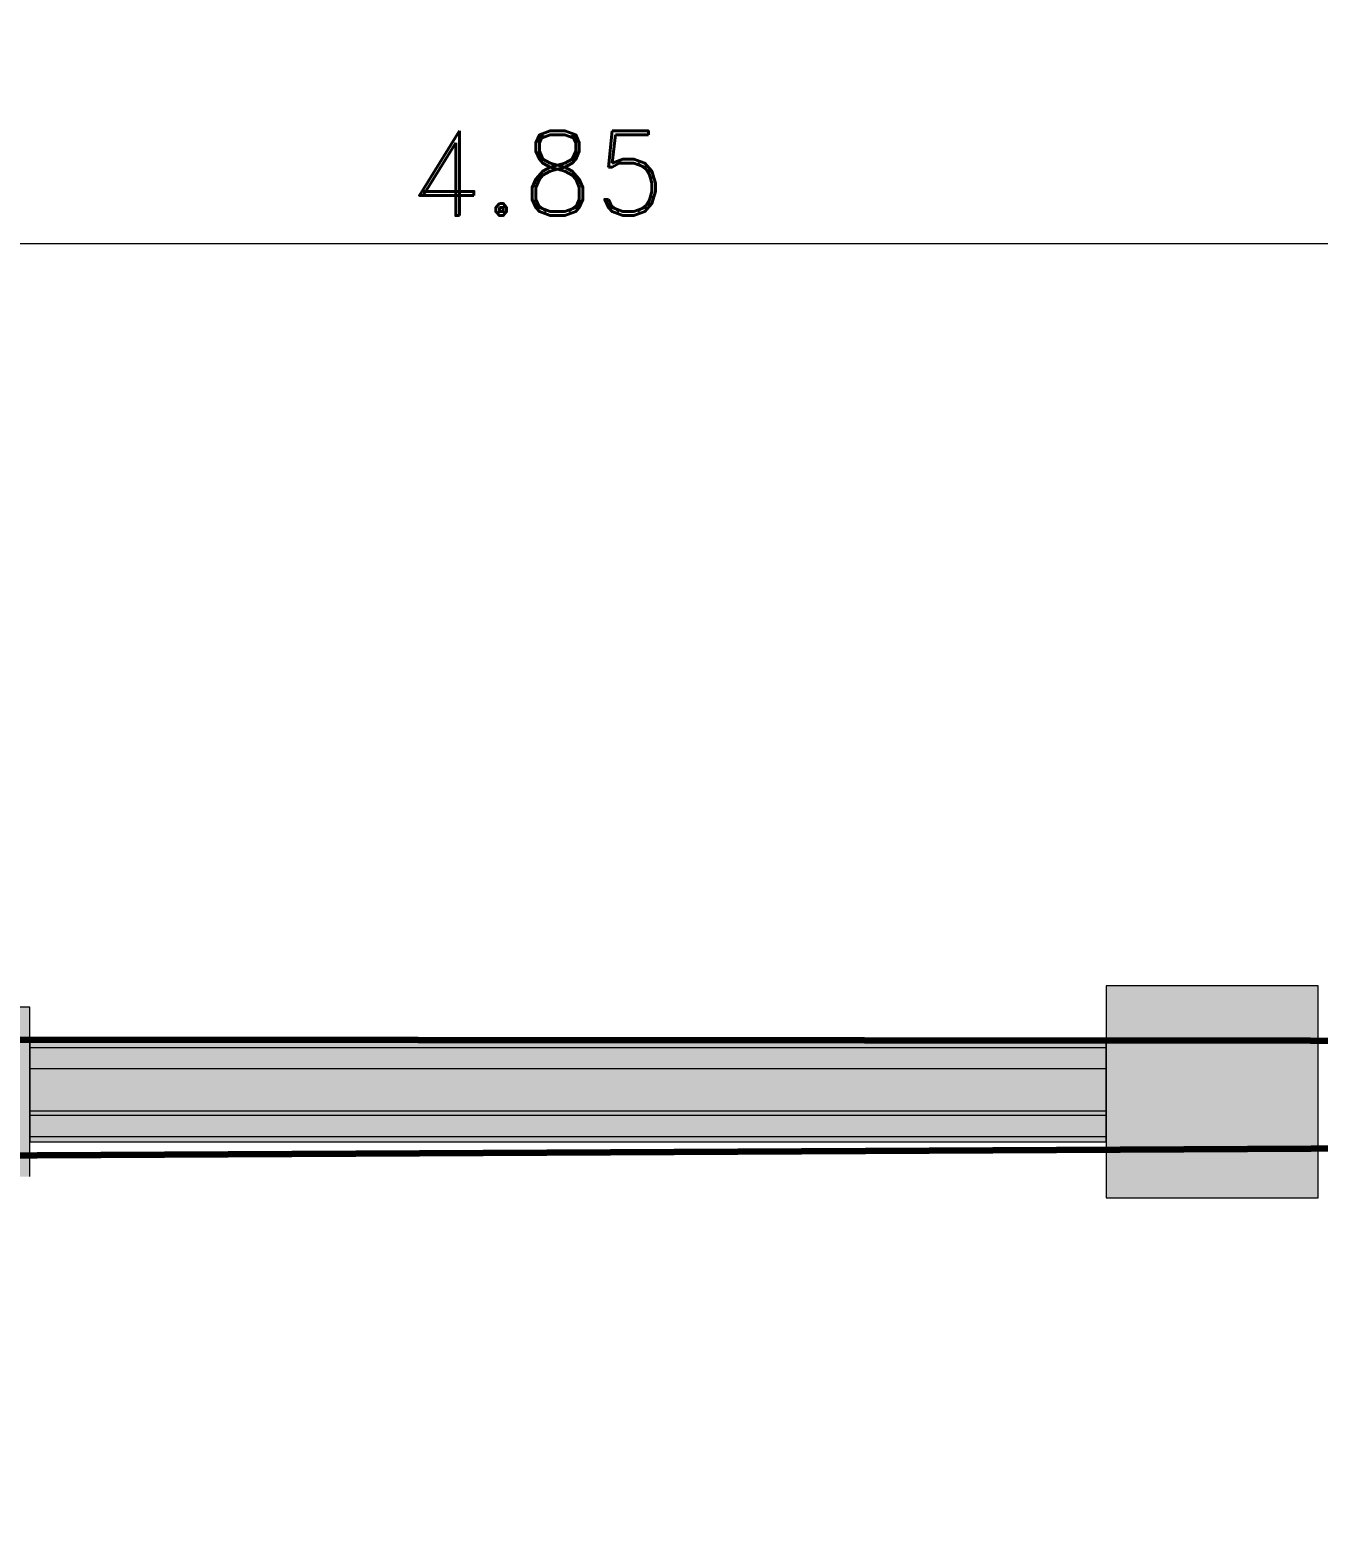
# Model space of a CAD drawing. Header units: metres. Extents: x -227.9 to -140, y 37.9 to 92.1.
# Drawn here: x -179.358 to -176.319, y 70.844 to 74.371 of the extents above; entities that cross this region are included whole.
import ezdxf

# ---------------------------------------------------------------- set-up
doc = ezdxf.new("R2010")
doc.units = ezdxf.units.M
for name, color, linetype, lineweight in [('A-ANNO-DIMS', 7, 'Continuous', 9), ('A-ANNO-DIMS-100', 7, 'Continuous', 9), ('A-WALL', 7, 'Continuous', 5), ('A-WALL-PATT', 7, 'Continuous', 13), ('I-WALL', 7, 'Continuous', 5), ('S-COLS', 7, 'Continuous', 5)]:
    doc.layers.add(name, color=color, linetype=linetype, lineweight=lineweight)
doc.layers.add('Chambre', color=40, linetype='Continuous')
doc.styles.add('RomanD_B', font='', dxfattribs={"height": 0.2})
doc.styles.get('RomanD_B').set_extended_font_data('RomanD', bold=True)
doc.dimstyles.new('LAG-Romans_0_2', dxfattribs={"dimscale": 0.3048, "dimtxt": 0.2007149466318126, "dimasz": 0.4921259842519686, "dimexe": 0.7874015748031497, "dimexo": 0.0625, "dimgap": 0, "dimtad": 1, "dimrnd": 0.01, "dimzin": 0, "dimdsep": 46, "dimtxsty": 'RomanD_B', "dimblk1": 'OBLIQUE', "dimblk2": 'OBLIQUE', "dimsah": 1, "dimcen": 0.09, "dimdle": 0.6561679790026247, "dimazin": 0, "dimtfac": 1, "dimtdec": 4, "dimtix": 1, "dimtmove": 0, "dimatfit": 3, "dimfxl": 0.7874015748031497, "dimfxlon": 1, "dimtvp": 1, "dimtolj": 1, "dimtzin": 0, "dimarcsym": 2})

# ---------------------------------------------------------------- blocks, each defined once
blk = doc.blocks.new('DIMBLOCK79-MUC-LAG-PRO-PLA-ARC-TZN-N02-AG02Ec-Cote')
at = {"layer": 'A-ANNO-DIMS-100', "transparency": 16777216}
for p, q in [((-180.5453821520578, 73.62670550970975), (-180.5453821520578, 74.10670550970976)), ((-175.6971045686375, 74.10670550970976), (-175.6971045686375, 73.62670550970975)), ((-175.6971045686375, 73.86670550970975), (-175.6971045686375, 74.10670550970973)), ((-180.7453821520578, 73.86670550970977), (-175.4971045686375, 73.86670550970977)), ((-180.5453821520578, 73.86670550970975), (-180.5453821520578, 73.62670550970975))]:
    blk.add_line(p, q, dxfattribs=at)
at = {"layer": 'A-ANNO-DIMS-100', "lineweight": 25, "transparency": 16777216}
for p, q in [((-180.5453821520578, 73.86670550970977), (-180.4703821520578, 73.94170550970975)), ((-175.6971045686375, 73.86670550970977), (-175.6221045686375, 73.94170550970975)), ((-180.5453821520578, 73.86670550970977), (-180.6203821520578, 73.79170550970974)), ((-175.6971045686375, 73.86670550970977), (-175.7721045686375, 73.79170550970974))]:
    blk.add_line(p, q, dxfattribs=at)
at = {"layer": 'A-ANNO-DIMS-100', "color": 0, "transparency": 16777216, "insert": (-178.4647747113136, 74.13232385764707), "char_height": 0.2, "width": 0.8244752423183683, "attachment_point": 1, "line_spacing_factor": 1.146391137493237, "style": 'RomanD_B'}
blk.add_mtext('4.85', dxfattribs=at)
blk = doc.blocks.new('_Oblique')
at = {"color": 0, "linetype": 'ByBlock', "lineweight": -2}
blk.add_line((-0.5, -0.5), (0.5, 0.5), dxfattribs=at)

msp = doc.modelspace()

# ---------------------------------------------------------------- hatches: boundary and pattern name
at = {"layer": 'A-WALL-PATT', "lineweight": 5, "true_color": 0xaaaaaa}
msp.add_hatch(color=253, dxfattribs=at).paths.add_polyline_path([(-176.8191323363281, 71.80896842196516), (-176.8191323363281, 71.81896842196517), (-179.3579709494083, 71.8189684219652), (-179.3579709494083, 71.80896842196516), (-179.1398766111269, 71.80896842196516)])
at = {"layer": 'I-WALL', "true_color": 0xaaaaaa}
for points in [[(-176.8191323363281, 71.96896842196514), (-176.8191323363281, 71.98196842196516), (-179.3579709494083, 71.98196842196516), (-179.3579709494083, 71.96896842196514), (-179.1398766111269, 71.96896842196514)], [(-179.3579709494083, 71.91896842196516), (-176.8191323363281, 71.91896842196516), (-176.8191323363281, 71.96896842196514), (-179.3579709494083, 71.96896842196514)], [(-176.8191323363281, 71.81896842196517), (-176.8191323363281, 71.91896842196516), (-179.3579709494083, 71.91896842196516), (-179.3579709494083, 71.8189684219652), (-179.1398766111269, 71.8189684219652)], [(-176.8191323363281, 71.75896842196516), (-176.8191323363281, 71.80896842196516), (-179.3579709494083, 71.80896842196516), (-179.3579709494083, 71.75896842196519), (-179.1398766111269, 71.75896842196519)], [(-176.8191323363281, 71.74596842196516), (-176.8191323363281, 71.75896842196516), (-179.3579709494083, 71.75896842196519), (-179.3579709494083, 71.74596842196517), (-179.1398766111269, 71.74596842196517)]]:
    msp.add_hatch(color=253, dxfattribs=at).paths.add_polyline_path(points)
at = {"layer": 'S-COLS', "true_color": 0x808080}
for points in [[(-176.8191323363278, 71.6139684219652), (-176.3191323363278, 71.61396842196592), (-176.3191323363286, 72.11396842196592), (-176.8191323363285, 72.11396842196524)], [(-179.3579709494085, 71.66396842196542), (-179.357970949408, 72.06396842196538), (-179.7579709494081, 72.06396842196594), (-179.7579709494086, 71.66396842196598)]]:
    msp.add_hatch(color=8, dxfattribs=at).paths.add_polyline_path(points)

# ---------------------------------------------------------------- linework, layer by layer
at = {"layer": 'A-WALL'}
for p, q in [((-179.3579709494081, 71.96896842196506), (-176.8191323363279, 71.96896842196506)), ((-179.3579709494081, 71.91896842196506), (-176.8191323363279, 71.91896842196506)), ((-179.3579709494081, 71.81896842196508), (-176.8191323363279, 71.81896842196508)), ((-179.3579709494081, 71.80896842196506), (-176.8191323363279, 71.80896842196506)), ((-179.3579709494081, 71.75896842196506), (-176.8191323363279, 71.75896842196506))]:
    msp.add_line(p, q, dxfattribs=at)
at = {"layer": 'Chambre', "lineweight": 140}
for points in [[(-181.3794156367609, 75.69053769218313), (-180.6194333337048, 76.45051999523925), (-172.0421356821443, 76.4505199952392), (-172.0421356821443, 72.71508643566288), (-173.1791295176041, 72.71508643566288), (-173.1791295176314, 71.9819684219655), (-180.5481321280728, 71.98796878658773), (-180.5446397078853, 73.62067729622923), (-180.6409579240726, 74.35857856111518), (-180.9066588141057, 75.04468378500638), (-181.3794156367609, 75.69053769218313)], [(-172.0421356821443, 68.18207717355885), (-172.0421356821443, 71.30208274507602), (-173.1661295176568, 71.30208274507602), (-173.1791295176402, 71.74596842196551), (-180.5441254219402, 71.70796878658773), (-180.5441254219209, 68.18752009516788), (-172.0421356821443, 68.18207717355885)]]:
    msp.add_lwpolyline(points, dxfattribs=at)
at = {"layer": 'I-WALL', "lineweight": 13}
for p, q in [((-176.8191323363279, 71.98196842196508), (-179.3579709494081, 71.98196842196508)), ((-179.3579709494081, 71.98196842196508), (-179.3579709494081, 71.74596842196509)), ((-176.8191323363279, 71.74596842196506), (-176.8191323363279, 71.98196842196508)), ((-179.3579709494081, 71.74596842196509), (-176.8191323363279, 71.74596842196506))]:
    msp.add_line(p, q, dxfattribs=at)
at = {"layer": 'S-COLS', "lineweight": 9}
for p, q in [((-176.3191323363284, 72.11396842196585), (-176.8191323363283, 72.11396842196515)), ((-176.8191323363283, 72.11396842196515), (-176.8191323363276, 71.61396842196513)), ((-176.3191323363277, 71.6139684219658), (-176.3191323363284, 72.11396842196585)), ((-179.3579709494078, 72.0639684219653), (-179.7579709494079, 72.06396842196585)), ((-179.3579709494084, 71.6639684219653), (-179.3579709494078, 72.0639684219653)), ((-176.8191323363276, 71.61396842196513), (-176.3191323363277, 71.6139684219658))]:
    msp.add_line(p, q, dxfattribs=at)

# ---------------------------------------------------------------- dimensions: what is measured, and where the dimension line sits
at = {"layer": 'A-ANNO-DIMS'}
dim = msp.add_linear_dim(base=(-175.6971045686375, 73.86670550970975), p1=(-180.5453821520578, 73.62670550970975), p2=(-175.6971045686375, 74.10670550970973), dimstyle='LAG-Romans_0_2', override={"dimpost": '<>', "dimfxl": 4.871980657381118}, dxfattribs=at)
dim.commit()
dim.dimension.update_dxf_attribs({"geometry": 'DIMBLOCK79-MUC-LAG-PRO-PLA-ARC-TZN-N02-AG02Ec-Cote', "text_midpoint": (-178.1212433603476, 73.96670551234072)})

doc.saveas('drawing.dxf')
